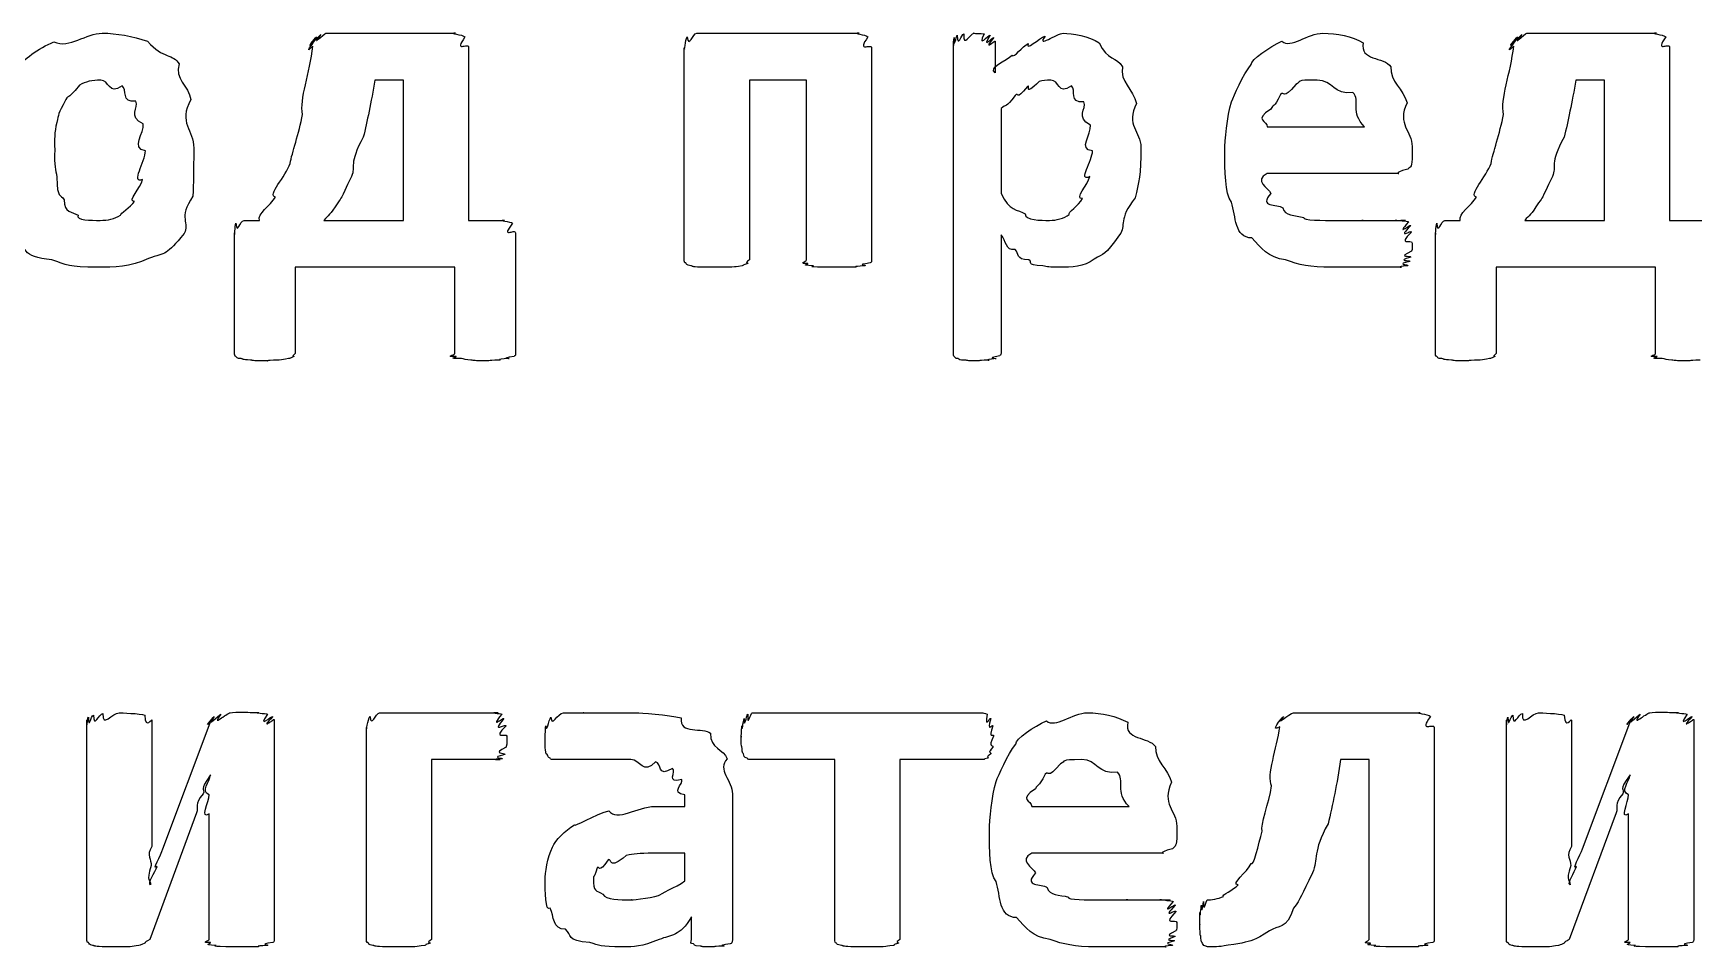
# Model space of a CAD drawing. Header units: millimetres. Extents: x 25 to 190, y 204 to 253.
# Drawn here: x 45.89 to 58.4, y 219.62 to 226.5 of the extents above; entities that cross this region are included whole.
import ezdxf

# ---------------------------------------------------------------- set-up
doc = ezdxf.new("R2010")
doc.units = ezdxf.units.MM
doc.layers.get('0').update_dxf_attribs({"linetype": 'CONTINUOUS'})

msp = doc.modelspace()

# ---------------------------------------------------------------- linework, layer by layer
at = {"color": 0}
for p, q in [((48.0935, 226.504), (49.0693, 226.504)), ((50.8868, 226.504), (52.1106, 226.504)), ((52.8214, 224.095), (52.8214, 226.443)), ((53.1357, 226.443), (53.1357, 226.206)), ((57.1405, 226.504), (58.1159, 226.504)), ((49.1684, 226.399), (49.1684, 225.093)), ((50.7929, 224.795), (50.7929, 226.394)), ((52.2041, 226.394), (52.2041, 224.795)), ((58.2154, 226.399), (58.2154, 225.093)), ((48.6777, 226.151), (48.4628, 226.151)), ((48.6777, 225.093), (48.6777, 226.151)), ((51.7137, 226.151), (51.2837, 226.151)), ((51.2837, 226.151), (51.2837, 224.795)), ((51.7137, 224.795), (51.7137, 226.151)), ((57.7247, 226.151), (57.5098, 226.151)), ((57.7247, 225.093), (57.7247, 226.151)), ((53.1798, 225.936), (53.1798, 225.297)), ((55.185, 225.799), (55.9181, 225.799)), ((46.7335, 225.617), (46.7335, 225.617)), ((47.0972, 225.638), (47.0972, 225.638)), ((53.8688, 225.617), (53.8688, 225.617)), ((54.2325, 225.644), (54.2325, 225.644)), ((56.2762, 225.65), (56.2762, 225.589)), ((56.1717, 225.446), (55.185, 225.446)), ((47.4761, 225.093), (47.5918, 225.093)), ((48.0769, 225.093), (48.6777, 225.093)), ((49.1684, 225.093), (49.4386, 225.093)), ((56.5231, 225.093), (56.6388, 225.093)), ((57.1239, 225.093), (57.7247, 225.093)), ((58.2154, 225.093), (58.4853, 225.093)), ((47.4045, 224.095), (47.4045, 224.999)), ((49.5212, 224.999), (49.5212, 224.095)), ((53.1798, 224.983), (53.1798, 224.095)), ((56.4515, 224.095), (56.4515, 224.999)), ((49.0636, 224.74), (47.8621, 224.74)), ((47.8621, 224.74), (47.8621, 224.09)), ((49.0636, 224.09), (49.0636, 224.74)), ((58.1106, 224.74), (56.9087, 224.74)), ((56.9087, 224.74), (56.9087, 224.09)), ((58.1106, 224.09), (58.1106, 224.74)), ((46.2926, 219.673), (46.2926, 221.327)), ((46.7829, 221.327), (46.7829, 220.373)), ((46.8658, 220.357), (47.2295, 221.327)), ((47.7037, 221.332), (47.7037, 219.673)), ((48.4974, 221.382), (49.3903, 221.382)), ((51.3045, 221.382), (53.0408, 221.382)), ((55.3833, 221.382), (56.3369, 221.382)), ((56.986, 219.673), (56.986, 221.327)), ((57.4767, 221.327), (57.4767, 220.373)), ((57.5592, 220.357), (57.9229, 221.327)), ((58.3971, 221.332), (58.3971, 219.673)), ((48.3979, 219.673), (48.3979, 221.272)), ((49.4563, 221.205), (49.4563, 221.205)), ((53.1234, 221.205), (53.1234, 221.205)), ((56.4416, 221.272), (56.4416, 219.673)), ((49.4069, 221.029), (48.8887, 221.029)), ((48.8887, 221.029), (48.8887, 219.673)), ((51.9271, 221.029), (51.2988, 221.029)), ((51.9271, 219.673), (51.9271, 221.029)), ((53.0461, 221.029), (52.4178, 221.029)), ((52.4178, 221.029), (52.4178, 219.673)), ((55.9513, 221.029), (55.7361, 221.029)), ((55.9513, 219.673), (55.9513, 221.029)), ((50.5714, 220.676), (50.7972, 220.676)), ((50.7972, 220.676), (50.7972, 220.764)), ((51.1556, 220.77), (51.1556, 219.673)), ((53.4113, 220.676), (54.1443, 220.676)), ((47.1191, 220.627), (46.7663, 219.673)), ((47.213, 219.673), (47.213, 220.621)), ((57.8129, 220.627), (57.4601, 219.673)), ((57.9067, 219.673), (57.9067, 220.621)), ((54.5028, 220.527), (54.5028, 220.467)), ((50.7972, 220.323), (50.5601, 220.323)), ((50.7972, 220.114), (50.7972, 220.323)), ((54.398, 220.323), (53.4113, 220.323)), ((50.8469, 219.673), (50.8469, 219.844))]:
    msp.add_line(p, q, dxfattribs=at)
for points in [[(45.7743, 226.251), (45.8075, 226.297), (45.926, 226.394), (46.0446, 226.438)], [(46.0446, 226.438), (46.1627, 226.386), (46.2869, 226.504), (46.4083, 226.504)], [(46.4083, 226.504), (46.5155, 226.504), (46.6355, 226.483), (46.7501, 226.443)], [(46.7501, 226.443), (46.8658, 226.308), (46.9456, 226.35), (46.9868, 226.272)], [(47.9944, 226.405), (47.9185, 226.334), (48.0011, 226.432), (48.0053, 226.443)], [(48.0053, 226.443), (47.9256, 226.361), (48.0138, 226.468), (48.0219, 226.476)], [(48.0219, 226.476), (47.9446, 226.374), (48.0441, 226.489), (48.055, 226.493)], [(48.055, 226.493), (47.9668, 226.386), (48.0783, 226.504), (48.0935, 226.504)], [(49.0693, 226.504), (49.0142, 226.504), (49.1215, 226.494), (49.1409, 226.476)], [(49.1409, 226.476), (49.0499, 226.352), (49.1684, 226.435), (49.1684, 226.399)], [(50.7929, 226.394), (50.7929, 226.35), (50.8, 226.457), (50.8152, 226.476)], [(50.8152, 226.476), (50.8261, 226.386), (50.8564, 226.504), (50.8868, 226.504)], [(52.1106, 226.504), (52.0527, 226.504), (52.1614, 226.494), (52.1765, 226.476)], [(52.1765, 226.476), (52.0859, 226.35), (52.2041, 226.43), (52.2041, 226.394)], [(52.8214, 226.443), (52.8214, 226.361), (52.8228, 226.467), (52.8271, 226.471)], [(52.8271, 226.471), (52.8285, 226.372), (52.838, 226.483), (52.8493, 226.488)], [(52.8493, 226.488), (52.8546, 226.383), (52.8796, 226.499), (52.8987, 226.499)], [(52.8987, 226.499), (52.8948, 226.386), (52.9456, 226.504), (52.9759, 226.504)], [(52.9759, 226.504), (52.9565, 226.504), (53.0338, 226.501), (53.0532, 226.499)], [(53.0532, 226.499), (52.9939, 226.383), (53.086, 226.494), (53.0973, 226.488)], [(53.0973, 226.488), (53.02, 226.372), (53.1206, 226.478), (53.1248, 226.471)], [(53.1248, 226.471), (53.031, 226.357), (53.1357, 226.454), (53.1357, 226.443)], [(53.2624, 226.339), (53.2737, 226.313), (53.3425, 226.405), (53.3837, 226.427)], [(53.3837, 226.427), (53.3576, 226.361), (53.4691, 226.471), (53.5107, 226.482)], [(53.5107, 226.482), (53.4416, 226.386), (53.6004, 226.504), (53.6483, 226.504)], [(53.6483, 226.504), (53.7146, 226.504), (53.8441, 226.479), (53.9186, 226.432)], [(53.9186, 226.432), (53.9792, 226.295), (54.0508, 226.328), (54.0949, 226.251)], [(55.0637, 226.267), (55.0594, 226.306), (55.2027, 226.402), (55.2951, 226.443)], [(55.2951, 226.443), (55.3614, 226.386), (55.4895, 226.504), (55.6038, 226.504)], [(55.6038, 226.504), (55.71, 226.504), (55.8214, 226.479), (55.9072, 226.432)], [(55.9072, 226.432), (55.8793, 226.295), (56.0613, 226.328), (56.1164, 226.251)], [(57.041, 226.405), (56.9655, 226.334), (57.048, 226.432), (57.0523, 226.443)], [(57.0523, 226.443), (56.9722, 226.361), (57.0604, 226.468), (57.0689, 226.476)], [(57.0689, 226.476), (56.9916, 226.374), (57.0907, 226.489), (57.1017, 226.493)], [(57.1017, 226.493), (57.0135, 226.386), (57.1253, 226.504), (57.1405, 226.504)], [(58.1159, 226.504), (58.0609, 226.504), (58.1685, 226.494), (58.1875, 226.476)], [(58.1875, 226.476), (58.0969, 226.352), (58.2154, 226.435), (58.2154, 226.399)], [(47.9171, 225.892), (47.8924, 226.004), (47.9721, 226.206), (47.9944, 226.405)], [(53.1357, 226.206), (53.0751, 226.24), (53.2211, 226.301), (53.2624, 226.339)], [(56.9641, 225.892), (56.939, 226.004), (57.0191, 226.206), (57.041, 226.405)], [(46.9868, 226.272), (46.9498, 226.158), (47.0598, 226.109), (47.075, 226.003)], [(54.0949, 226.251), (54.0703, 226.14), (54.1775, 226.081), (54.1997, 225.975)], [(54.9148, 225.986), (54.9342, 226.033), (55.0002, 226.19), (55.0637, 226.267)], [(56.1164, 226.251), (56.1068, 226.14), (56.2116, 226.082), (56.2377, 225.98)], [(46.2372, 226.113), (46.1299, 225.982), (46.1617, 226.049), (46.1328, 226.003)], [(46.3973, 226.151), (46.3324, 226.151), (46.2813, 226.138), (46.2372, 226.113)], [(46.5571, 226.107), (46.4577, 226.033), (46.4591, 226.151), (46.3973, 226.151)], [(46.6619, 225.991), (46.5459, 225.977), (46.6012, 226.081), (46.5571, 226.107)], [(48.4628, 226.151), (48.4325, 225.982), (48.4036, 225.838), (48.3747, 225.721)], [(53.3785, 226.102), (53.2804, 225.986), (53.3178, 226.065), (53.2846, 226.035)], [(53.4666, 226.14), (53.3396, 226.019), (53.4074, 226.12), (53.3785, 226.102)], [(53.5548, 226.151), (53.516, 226.151), (53.4956, 226.147), (53.4666, 226.14)], [(53.709, 226.107), (53.6071, 226.033), (53.6166, 226.151), (53.5548, 226.151)], [(53.8028, 225.986), (53.6885, 225.975), (53.7489, 226.077), (53.709, 226.107)], [(55.3999, 226.118), (55.2951, 225.993), (55.3173, 226.074), (55.2842, 226.041)], [(55.5597, 226.151), (55.3861, 226.151), (55.4468, 226.14), (55.3999, 226.118)], [(55.8299, 226.058), (55.6839, 226.033), (55.681, 226.151), (55.5597, 226.151)], [(55.9181, 225.799), (55.8052, 225.909), (55.892, 225.994), (55.8299, 226.058)], [(57.5098, 226.151), (57.4795, 225.982), (57.4506, 225.838), (57.4216, 225.721)], [(46.1328, 226.003), (46.0721, 225.887), (46.0802, 225.898), (46.0664, 225.831)], [(46.7169, 225.82), (46.597, 225.878), (46.6866, 225.943), (46.6619, 225.991)], [(47.075, 226.003), (46.9787, 225.828), (47.0972, 225.774), (47.0972, 225.638)], [(53.2846, 226.035), (53.2144, 225.931), (53.2158, 225.976), (53.1798, 225.936)], [(53.8522, 225.81), (53.7365, 225.872), (53.8275, 225.933), (53.8028, 225.986)], [(54.1997, 225.975), (54.1143, 225.812), (54.2325, 225.761), (54.2325, 225.644)], [(54.8651, 225.617), (54.8651, 225.695), (54.8816, 225.875), (54.9148, 225.986)], [(55.2125, 225.931), (55.0774, 225.845), (55.185, 225.845), (55.185, 225.799)], [(55.2842, 226.041), (55.2319, 225.931), (55.2305, 225.975), (55.2125, 225.931)], [(56.2377, 225.98), (56.158, 225.816), (56.2762, 225.767), (56.2762, 225.65)], [(46.0664, 225.831), (46.0456, 225.757), (46.0498, 225.701), (46.0498, 225.627)], [(46.7335, 225.617), (46.6189, 225.633), (46.7279, 225.757), (46.7169, 225.82)], [(47.8236, 225.523), (47.8374, 225.6), (47.891, 225.749), (47.9171, 225.892)], [(53.8688, 225.617), (53.7545, 225.625), (53.8635, 225.746), (53.8522, 225.81)], [(56.8702, 225.523), (56.884, 225.6), (56.9376, 225.749), (56.9641, 225.892)], [(48.3747, 225.721), (48.2604, 225.512), (48.3196, 225.504), (48.2865, 225.424)], [(57.4216, 225.721), (57.307, 225.512), (57.3663, 225.504), (57.3334, 225.424)], [(46.0498, 225.627), (46.0456, 225.492), (46.0555, 225.484), (46.0664, 225.418)], [(46.7113, 225.402), (46.6189, 225.364), (46.7335, 225.539), (46.7335, 225.617)], [(47.0972, 225.638), (47.0972, 225.442), (47.0944, 225.385), (47.0916, 225.275)], [(53.8469, 225.424), (53.7545, 225.375), (53.8688, 225.55), (53.8688, 225.617)], [(54.2325, 225.644), (54.2325, 225.437), (54.2177, 225.377), (54.1884, 225.264)], [(54.9148, 225.231), (54.8651, 225.294), (54.8651, 225.469), (54.8651, 225.617)], [(56.2762, 225.589), (56.2762, 225.49), (56.2652, 225.501), (56.2434, 225.479)], [(47.7132, 225.269), (47.6497, 225.28), (47.7905, 225.424), (47.8236, 225.523)], [(55.185, 225.446), (55.0774, 225.39), (55.1931, 225.341), (55.2125, 225.297)], [(56.2434, 225.479), (56.1139, 225.446), (56.1964, 225.446), (56.1717, 225.446)], [(56.7602, 225.269), (56.6967, 225.28), (56.8371, 225.424), (56.8702, 225.523)], [(46.0664, 225.418), (46.0678, 225.247), (46.0954, 225.298), (46.1215, 225.247)], [(46.6506, 225.236), (46.5928, 225.236), (46.7004, 225.338), (46.7113, 225.402)], [(48.2865, 225.424), (48.194, 225.232), (48.2177, 225.276), (48.1817, 225.225)], [(53.7916, 225.258), (53.7284, 225.254), (53.8357, 225.364), (53.8469, 225.424)], [(57.3334, 225.424), (57.241, 225.232), (57.2643, 225.276), (57.2287, 225.225)], [(46.1215, 225.247), (46.1186, 225.148), (46.1821, 225.16), (46.2262, 225.132)], [(46.5459, 225.132), (46.5377, 225.144), (46.6245, 225.192), (46.6506, 225.236)], [(47.0916, 225.275), (46.9759, 225.107), (47.0697, 225.074), (47.0256, 224.994)], [(47.5918, 225.093), (47.5728, 225.144), (47.6762, 225.203), (47.7132, 225.269)], [(48.1817, 225.225), (48.1238, 225.133), (48.1129, 225.133), (48.0769, 225.093)], [(53.1798, 225.297), (53.2405, 225.162), (53.3026, 225.178), (53.3619, 225.142)], [(53.6924, 225.137), (53.6773, 225.151), (53.7655, 225.206), (53.7916, 225.258)], [(54.1884, 225.264), (54.059, 225.095), (54.1239, 225.06), (54.0727, 224.983)], [(55.0693, 224.961), (54.9342, 224.961), (54.9508, 225.123), (54.9148, 225.231)], [(55.2125, 225.297), (55.1145, 225.188), (55.2595, 225.22), (55.3007, 225.187)], [(55.3007, 225.187), (55.3131, 225.126), (55.3942, 225.133), (55.4605, 225.115)], [(56.6388, 225.093), (56.6194, 225.144), (56.7228, 225.203), (56.7602, 225.269)], [(57.2287, 225.225), (57.1708, 225.133), (57.1595, 225.133), (57.1239, 225.093)], [(46.2262, 225.132), (46.2068, 225.093), (46.3254, 225.093), (46.3917, 225.093)], [(46.3917, 225.093), (46.4495, 225.093), (46.5018, 225.105), (46.5459, 225.132)], [(47.4045, 224.999), (47.4045, 224.949), (47.4073, 225.06), (47.4155, 225.071)], [(47.4155, 225.071), (47.4225, 224.975), (47.4458, 225.093), (47.4761, 225.093)], [(49.4386, 225.093), (49.378, 225.093), (49.488, 225.085), (49.4993, 225.071)], [(49.4993, 225.071), (49.4026, 224.949), (49.5212, 225.035), (49.5212, 224.999)], [(53.3619, 225.142), (53.3576, 225.093), (53.4804, 225.093), (53.5436, 225.093)], [(53.5436, 225.093), (53.5961, 225.093), (53.6512, 225.107), (53.6924, 225.137)], [(55.4605, 225.115), (55.4454, 225.093), (55.6066, 225.093), (55.7029, 225.093)], [(55.7029, 225.093), (55.7361, 225.093), (55.8479, 225.093), (55.9072, 225.093)], [(55.9072, 225.093), (55.8532, 225.093), (56.0144, 225.093), (56.0557, 225.093)], [(56.0557, 225.093), (56.0557, 225.093), (56.1344, 225.093), (56.1605, 225.093)], [(56.1605, 225.093), (56.1111, 225.093), (56.2116, 225.093), (56.2268, 225.093)], [(56.2268, 225.093), (56.1358, 225.093), (56.2448, 225.089), (56.2487, 225.082)], [(56.2487, 225.082), (56.1467, 224.963), (56.261, 225.068), (56.2652, 225.054)], [(56.2652, 225.054), (56.1552, 224.939), (56.2709, 225.027), (56.2709, 225.005)], [(56.4515, 224.999), (56.4515, 224.949), (56.454, 225.06), (56.4624, 225.071)], [(56.4624, 225.071), (56.4691, 224.975), (56.4928, 225.093), (56.5231, 225.093)], [(46.028, 224.795), (45.799, 224.817), (45.8265, 224.892), (45.7687, 224.966)], [(47.0256, 224.994), (46.8877, 224.828), (46.8905, 224.85), (46.7554, 224.806)], [(53.2846, 224.873), (53.2144, 224.861), (53.2158, 224.941), (53.1798, 224.983)], [(54.0727, 224.983), (53.957, 224.824), (53.957, 224.845), (53.8797, 224.801)], [(55.3226, 224.795), (55.1879, 224.813), (55.1381, 224.886), (55.0693, 224.961)], [(56.2709, 225.005), (56.158, 224.894), (56.2762, 224.955), (56.2762, 224.922)], [(46.7554, 224.806), (46.6189, 224.74), (46.4965, 224.74), (46.3751, 224.74)], [(53.3894, 224.795), (53.2846, 224.798), (53.3206, 224.842), (53.2846, 224.873)], [(53.8797, 224.801), (53.8028, 224.74), (53.7146, 224.74), (53.6152, 224.74)], [(56.2652, 224.817), (56.1509, 224.78), (56.2624, 224.795), (56.2599, 224.784)], [(56.2709, 224.861), (56.1552, 224.806), (56.2681, 224.831), (56.2652, 224.817)], [(56.2762, 224.922), (56.2762, 224.839), (56.2737, 224.879), (56.2709, 224.861)], [(46.3751, 224.74), (46.149, 224.74), (46.1451, 224.758), (46.028, 224.795)], [(50.8042, 224.773), (50.7929, 224.769), (50.7929, 224.787), (50.7929, 224.795)], [(50.8427, 224.751), (50.8071, 224.754), (50.8109, 224.765), (50.8042, 224.773)], [(50.9143, 224.74), (50.8441, 224.743), (50.8607, 224.747), (50.8427, 224.751)], [(51.0357, 224.74), (50.9062, 224.74), (50.9475, 224.74), (50.9143, 224.74)], [(51.1514, 224.74), (51.1196, 224.74), (51.0826, 224.74), (51.0357, 224.74)], [(51.2286, 224.751), (51.1817, 224.743), (51.1845, 224.743), (51.1514, 224.74)], [(51.2727, 224.768), (51.223, 224.754), (51.2505, 224.758), (51.2286, 224.751)], [(51.2837, 224.795), (51.2367, 224.765), (51.2794, 224.774), (51.2727, 224.768)], [(51.7246, 224.768), (51.6421, 224.765), (51.7137, 224.784), (51.7137, 224.795)], [(51.7631, 224.751), (51.6558, 224.754), (51.7317, 224.764), (51.7246, 224.768)], [(51.8403, 224.74), (51.6929, 224.743), (51.7811, 224.747), (51.7631, 224.751)], [(51.9617, 224.74), (51.8763, 224.74), (51.8735, 224.74), (51.8403, 224.74)], [(52.0774, 224.74), (51.9726, 224.74), (52.0086, 224.74), (51.9617, 224.74)], [(52.1547, 224.751), (52.0347, 224.743), (52.1106, 224.743), (52.0774, 224.74)], [(52.1931, 224.773), (52.0718, 224.754), (52.1727, 224.758), (52.1547, 224.751)], [(52.2041, 224.795), (52.2041, 224.769), (52.2002, 224.78), (52.1931, 224.773)], [(53.4942, 224.751), (53.3534, 224.758), (53.425, 224.776), (53.3894, 224.795)], [(53.6152, 224.74), (53.5411, 224.74), (53.5298, 224.743), (53.4942, 224.751)], [(55.6701, 224.74), (55.5046, 224.74), (55.4221, 224.758), (55.3226, 224.795)], [(55.8849, 224.74), (55.7142, 224.74), (55.747, 224.74), (55.6701, 224.74)], [(56.0613, 224.74), (55.9636, 224.74), (55.9513, 224.74), (55.8849, 224.74)], [(56.188, 224.74), (56.067, 224.74), (56.1125, 224.74), (56.0613, 224.74)], [(56.2434, 224.751), (56.1329, 224.74), (56.2211, 224.74), (56.188, 224.74)], [(56.2599, 224.784), (56.1439, 224.758), (56.2501, 224.762), (56.2434, 224.751)], [(47.4155, 224.068), (47.4045, 224.065), (47.4045, 224.084), (47.4045, 224.095)], [(47.4543, 224.051), (47.4183, 224.05), (47.4225, 224.061), (47.4155, 224.068)], [(47.5259, 224.04), (47.4557, 224.043), (47.4719, 224.048), (47.4543, 224.051)], [(47.8123, 224.051), (47.7753, 224.043), (47.7696, 224.044), (47.7407, 224.04)], [(47.8511, 224.068), (47.8123, 224.05), (47.8303, 224.055), (47.8123, 224.051)], [(47.8621, 224.09), (47.8261, 224.061), (47.8578, 224.072), (47.8511, 224.068)], [(49.0746, 224.068), (48.9811, 224.061), (49.0636, 224.079), (49.0636, 224.09)], [(49.1134, 224.051), (48.9948, 224.05), (49.0816, 224.061), (49.0746, 224.068)], [(49.185, 224.04), (49.149, 224.043), (49.1314, 224.048), (49.1134, 224.051)], [(49.4714, 224.051), (49.3518, 224.043), (49.4288, 224.044), (49.3998, 224.04)], [(49.5102, 224.068), (49.3889, 224.05), (49.4894, 224.055), (49.4714, 224.051)], [(49.5212, 224.095), (49.5212, 224.065), (49.5169, 224.076), (49.5102, 224.068)], [(52.8271, 224.068), (52.8214, 224.065), (52.8214, 224.084), (52.8214, 224.095)], [(52.8546, 224.051), (52.8327, 224.05), (52.8341, 224.061), (52.8271, 224.068)], [(52.9096, 224.04), (52.8574, 224.039), (52.8683, 224.044), (52.8546, 224.051)], [(53.1414, 224.051), (53.0229, 224.039), (53.111, 224.04), (53.086, 224.04)], [(53.1689, 224.073), (53.049, 224.05), (53.1551, 224.055), (53.1414, 224.051)], [(53.1798, 224.095), (53.177, 224.068), (53.1756, 224.081), (53.1689, 224.073)], [(56.4624, 224.068), (56.4515, 224.065), (56.4515, 224.084), (56.4515, 224.095)], [(56.5009, 224.051), (56.4653, 224.05), (56.4691, 224.061), (56.4624, 224.068)], [(56.5725, 224.04), (56.5023, 224.043), (56.5189, 224.048), (56.5009, 224.051)], [(56.8593, 224.051), (56.8219, 224.043), (56.8166, 224.044), (56.7877, 224.04)], [(56.8978, 224.068), (56.8593, 224.05), (56.8773, 224.055), (56.8593, 224.051)], [(56.9087, 224.09), (56.8731, 224.061), (56.9048, 224.072), (56.8978, 224.068)], [(58.1215, 224.068), (58.0277, 224.061), (58.1106, 224.079), (58.1106, 224.09)], [(58.16, 224.051), (58.0415, 224.05), (58.1283, 224.061), (58.1215, 224.068)], [(58.2316, 224.04), (58.196, 224.043), (58.178, 224.048), (58.16, 224.051)], [(47.6416, 224.035), (47.5149, 224.035), (47.5548, 224.037), (47.5259, 224.04)], [(47.7407, 224.04), (47.6031, 224.035), (47.6814, 224.035), (47.6416, 224.035)], [(49.2898, 224.035), (49.2083, 224.035), (49.2139, 224.037), (49.185, 224.04)], [(49.3998, 224.04), (49.2926, 224.035), (49.3339, 224.035), (49.2898, 224.035)], [(52.9978, 224.035), (52.9057, 224.035), (52.9347, 224.037), (52.9096, 224.04)], [(53.086, 224.04), (52.9759, 224.035), (53.0338, 224.035), (52.9978, 224.035)], [(56.6882, 224.035), (56.5616, 224.035), (56.6014, 224.037), (56.5725, 224.04)], [(56.7877, 224.04), (56.6498, 224.035), (56.7284, 224.035), (56.6882, 224.035)], [(58.3364, 224.035), (58.2553, 224.035), (58.2605, 224.037), (58.2316, 224.04)], [(58.4468, 224.04), (58.3392, 224.035), (58.3805, 224.035), (58.3364, 224.035)], [(46.2926, 221.327), (46.2926, 221.234), (46.295, 221.341), (46.3035, 221.349)], [(46.3035, 221.349), (46.3063, 221.25), (46.3229, 221.361), (46.3419, 221.365)], [(46.3419, 221.365), (46.3434, 221.26), (46.3832, 221.376), (46.4136, 221.376)], [(46.4136, 221.376), (46.4054, 221.263), (46.4866, 221.382), (46.5349, 221.382)], [(46.5349, 221.382), (46.5487, 221.382), (46.6947, 221.376), (46.7279, 221.365)], [(46.7279, 221.365), (46.736, 221.245), (46.7829, 221.345), (46.7829, 221.327)], [(47.2295, 221.327), (47.1551, 221.239), (47.2405, 221.346), (47.2514, 221.354)], [(47.2514, 221.354), (47.1812, 221.252), (47.2817, 221.367), (47.3012, 221.371)], [(47.3012, 221.371), (47.2211, 221.263), (47.3467, 221.382), (47.3728, 221.382)], [(47.3728, 221.382), (47.3908, 221.385), (47.4334, 221.387), (47.4775, 221.387)], [(47.4775, 221.387), (47.4789, 221.385), (47.5576, 221.385), (47.588, 221.382)], [(47.588, 221.382), (47.5382, 221.382), (47.6388, 221.378), (47.6539, 221.371)], [(47.6539, 221.371), (47.5714, 221.252), (47.6843, 221.361), (47.6924, 221.354)], [(47.6924, 221.354), (47.5851, 221.239), (47.7037, 221.339), (47.7037, 221.332)], [(48.3979, 221.272), (48.3979, 221.228), (48.4064, 221.335), (48.4258, 221.354)], [(48.4258, 221.354), (48.4339, 221.263), (48.4671, 221.382), (48.4974, 221.382)], [(49.3903, 221.382), (49.3049, 221.382), (49.4097, 221.378), (49.4178, 221.371)], [(49.4178, 221.371), (49.3201, 221.25), (49.4302, 221.351), (49.4344, 221.338)], [(49.4344, 221.338), (49.331, 221.219), (49.4467, 221.305), (49.451, 221.283)], [(49.7498, 221.283), (49.7554, 221.219), (49.7692, 221.327), (49.7886, 221.349)], [(49.7886, 221.349), (49.7914, 221.263), (49.838, 221.382), (49.8821, 221.382)], [(49.8821, 221.382), (49.8796, 221.382), (49.9773, 221.382), (50.0366, 221.382)], [(50.0366, 221.382), (49.9981, 221.382), (50.1579, 221.382), (50.2239, 221.382)], [(50.2239, 221.382), (50.2514, 221.382), (50.3633, 221.382), (50.4335, 221.382)], [(50.4335, 221.382), (50.4529, 221.382), (50.6772, 221.368), (50.7697, 221.343)], [(50.7697, 221.343), (50.7545, 221.212), (50.9351, 221.278), (50.9901, 221.228)], [(51.2272, 221.283), (51.2286, 221.219), (51.2353, 221.323), (51.2438, 221.338)], [(51.2438, 221.338), (51.2438, 221.25), (51.2604, 221.362), (51.2713, 221.371)], [(51.2713, 221.371), (51.2657, 221.263), (51.2932, 221.382), (51.3045, 221.382)], [(53.0408, 221.382), (53.0324, 221.382), (53.0627, 221.378), (53.0737, 221.371)], [(53.0737, 221.371), (53.0546, 221.25), (53.0931, 221.351), (53.1012, 221.338)], [(53.1012, 221.338), (53.0698, 221.219), (53.1139, 221.305), (53.1178, 221.283)], [(53.2903, 221.145), (53.286, 221.184), (53.4293, 221.28), (53.5217, 221.321)], [(53.5217, 221.321), (53.5876, 221.263), (53.7161, 221.382), (53.8304, 221.382)], [(53.8304, 221.382), (53.9365, 221.382), (54.048, 221.357), (54.1334, 221.31)], [(54.1334, 221.31), (54.1059, 221.172), (54.2879, 221.205), (54.3429, 221.128)], [(55.2785, 221.277), (55.1988, 221.23), (55.2909, 221.339), (55.306, 221.354)], [(55.306, 221.354), (55.2319, 221.263), (55.3501, 221.382), (55.3833, 221.382)], [(56.3369, 221.382), (56.2875, 221.382), (56.3947, 221.372), (56.4141, 221.354)], [(56.4141, 221.354), (56.3231, 221.228), (56.4416, 221.307), (56.4416, 221.272)], [(56.986, 221.327), (56.986, 221.234), (56.9888, 221.341), (56.9969, 221.349)], [(56.9969, 221.349), (56.9997, 221.25), (57.0163, 221.361), (57.0357, 221.365)], [(57.0357, 221.365), (57.0371, 221.26), (57.077, 221.376), (57.1073, 221.376)], [(57.1073, 221.376), (57.0988, 221.263), (57.1803, 221.382), (57.2287, 221.382)], [(57.2287, 221.382), (57.2424, 221.382), (57.3885, 221.376), (57.4216, 221.365)], [(57.4216, 221.365), (57.4298, 221.245), (57.4767, 221.345), (57.4767, 221.327)], [(57.9229, 221.327), (57.8485, 221.239), (57.9342, 221.346), (57.9452, 221.354)], [(57.9452, 221.354), (57.875, 221.252), (57.9755, 221.367), (57.9949, 221.371)], [(57.9949, 221.371), (57.9148, 221.263), (58.0401, 221.382), (58.0665, 221.382)], [(58.0665, 221.382), (58.0842, 221.385), (58.1272, 221.387), (58.1713, 221.387)], [(58.1713, 221.387), (58.1723, 221.385), (58.251, 221.385), (58.2814, 221.382)], [(58.2814, 221.382), (58.2316, 221.382), (58.3325, 221.378), (58.3477, 221.371)], [(58.3477, 221.371), (58.2648, 221.252), (58.3777, 221.361), (58.3861, 221.354)], [(58.3861, 221.354), (58.2785, 221.239), (58.3971, 221.339), (58.3971, 221.332)], [(49.451, 221.283), (49.3377, 221.175), (49.4563, 221.234), (49.4563, 221.205)], [(49.4563, 221.205), (49.4563, 221.113), (49.4538, 221.145), (49.451, 221.123)], [(49.7445, 221.184), (49.7445, 221.175), (49.7459, 221.26), (49.7498, 221.283)], [(49.7445, 221.117), (49.7445, 221.109), (49.7445, 221.161), (49.7445, 221.184)], [(50.9901, 221.228), (50.9859, 221.109), (51.0907, 221.112), (51.1168, 221.035)], [(51.2216, 221.205), (51.2216, 221.175), (51.223, 221.26), (51.2272, 221.283)], [(51.2272, 221.128), (51.2216, 221.117), (51.2216, 221.175), (51.2216, 221.205)], [(53.1178, 221.283), (53.0765, 221.175), (53.1234, 221.234), (53.1234, 221.205)], [(53.1234, 221.205), (53.0765, 221.113), (53.1206, 221.145), (53.1178, 221.123)], [(55.2178, 220.831), (55.1766, 220.911), (55.2595, 221.112), (55.2785, 221.277)], [(49.44, 221.067), (49.324, 221.04), (49.4302, 221.041), (49.4235, 221.035)], [(49.451, 221.123), (49.3353, 221.069), (49.4467, 221.082), (49.44, 221.067)], [(49.7611, 221.067), (49.7473, 221.069), (49.7473, 221.098), (49.7445, 221.117)], [(49.7829, 221.04), (49.7625, 221.043), (49.7678, 221.057), (49.7611, 221.067)], [(51.2382, 221.073), (51.2286, 221.073), (51.23, 221.106), (51.2272, 221.128)], [(51.2657, 221.04), (51.2396, 221.043), (51.2452, 221.058), (51.2382, 221.073)], [(53.1012, 221.073), (53.0585, 221.043), (53.0902, 221.047), (53.0793, 221.04)], [(53.1178, 221.123), (53.0698, 221.073), (53.1082, 221.087), (53.1012, 221.073)], [(53.1414, 220.864), (53.1604, 220.911), (53.2268, 221.067), (53.2903, 221.145)], [(54.3429, 221.128), (54.3334, 221.018), (54.4382, 220.96), (54.4643, 220.858)], [(49.4235, 221.035), (49.313, 221.029), (49.4136, 221.029), (49.4069, 221.029)], [(49.8105, 221.029), (49.7777, 221.029), (49.79, 221.032), (49.7829, 221.04)], [(49.8821, 221.029), (49.8023, 221.029), (49.8242, 221.029), (49.8105, 221.029)], [(50.0034, 221.029), (49.8683, 221.029), (49.9152, 221.029), (49.8821, 221.029)], [(50.1689, 221.029), (50.0821, 221.029), (50.0503, 221.029), (50.0034, 221.029)], [(50.3894, 221.029), (50.2102, 221.029), (50.2348, 221.029), (50.1689, 221.029)], [(50.5767, 221.012), (50.4832, 220.911), (50.4624, 221.029), (50.3894, 221.029)], [(50.7037, 220.963), (50.5852, 220.889), (50.6278, 221.002), (50.5767, 221.012)], [(50.7753, 220.88), (50.6511, 220.845), (50.7365, 220.941), (50.7037, 220.963)], [(51.1168, 221.035), (51.0371, 220.955), (51.1556, 220.869), (51.1556, 220.77)], [(51.2988, 221.029), (51.2618, 221.029), (51.277, 221.032), (51.2657, 221.04)], [(53.0793, 221.04), (53.0366, 221.029), (53.0571, 221.029), (53.0461, 221.029)], [(53.6265, 220.996), (53.5217, 220.871), (53.5436, 220.952), (53.5107, 220.919)], [(53.7863, 221.029), (53.6127, 221.029), (53.6734, 221.018), (53.6265, 220.996)], [(54.0561, 220.935), (53.9101, 220.911), (53.9076, 221.029), (53.7863, 221.029)], [(54.1443, 220.676), (54.0314, 220.787), (54.1182, 220.872), (54.0561, 220.935)], [(55.7361, 221.029), (55.71, 220.848), (55.6782, 220.687), (55.6426, 220.544)], [(47.2239, 220.913), (47.1304, 220.787), (47.1868, 220.817), (47.1689, 220.77)], [(47.213, 220.764), (47.1442, 220.787), (47.22, 220.865), (47.2239, 220.913)], [(50.7972, 220.764), (50.6815, 220.778), (50.7891, 220.847), (50.7753, 220.88)], [(53.0916, 220.494), (53.0916, 220.573), (53.1082, 220.754), (53.1414, 220.864)], [(53.4388, 220.809), (53.304, 220.723), (53.4113, 220.723), (53.4113, 220.676)], [(53.5107, 220.919), (53.4582, 220.809), (53.4568, 220.853), (53.4388, 220.809)], [(54.4643, 220.858), (54.3842, 220.694), (54.5028, 220.645), (54.5028, 220.527)], [(55.1462, 220.489), (55.1325, 220.533), (55.196, 220.701), (55.2178, 220.831)], [(57.9176, 220.913), (57.8238, 220.787), (57.8803, 220.817), (57.8626, 220.77)], [(57.9067, 220.764), (57.8376, 220.787), (57.9134, 220.865), (57.9176, 220.913)], [(47.1689, 220.77), (47.0972, 220.69), (47.1371, 220.673), (47.1191, 220.627)], [(47.213, 220.621), (47.1413, 220.569), (47.213, 220.716), (47.213, 220.764)], [(50.2239, 220.643), (50.2846, 220.558), (50.4416, 220.676), (50.5714, 220.676)], [(57.8626, 220.77), (57.7906, 220.69), (57.8309, 220.673), (57.8129, 220.627)], [(57.9067, 220.621), (57.8347, 220.569), (57.9067, 220.716), (57.9067, 220.764)], [(49.965, 220.538), (49.9607, 220.514), (50.1206, 220.621), (50.2239, 220.643)], [(49.7995, 220.368), (49.8217, 220.423), (49.8948, 220.494), (49.965, 220.538)], [(53.1414, 220.109), (53.0916, 220.172), (53.0916, 220.347), (53.0916, 220.494)], [(54.5028, 220.467), (54.5028, 220.368), (54.4918, 220.379), (54.4696, 220.357)], [(55.0637, 220.246), (55.0817, 220.22), (55.1201, 220.392), (55.1462, 220.489)], [(55.6426, 220.544), (55.5226, 220.331), (55.5706, 220.281), (55.5265, 220.175)], [(46.7829, 220.373), (46.736, 220.308), (46.7801, 220.277), (46.7776, 220.23)], [(46.8217, 220.224), (46.7776, 220.183), (46.8507, 220.313), (46.8658, 220.357)], [(49.7445, 220.125), (49.7445, 220.165), (49.7625, 220.297), (49.7995, 220.368)], [(50.3562, 220.307), (50.2144, 220.187), (50.2543, 220.288), (50.2186, 220.274)], [(50.5601, 220.323), (50.4458, 220.323), (50.4141, 220.318), (50.3562, 220.307)], [(53.4113, 220.323), (53.304, 220.268), (53.4197, 220.219), (53.4388, 220.175)], [(54.4696, 220.357), (54.3401, 220.323), (54.423, 220.323), (54.398, 220.323)], [(57.4767, 220.373), (57.4298, 220.308), (57.4738, 220.277), (57.471, 220.23)], [(57.5151, 220.224), (57.471, 220.183), (57.5441, 220.313), (57.5592, 220.357)], [(46.7776, 220.23), (46.7335, 220.095), (46.7748, 220.133), (46.772, 220.086)], [(46.772, 220.086), (46.7473, 220.095), (46.8066, 220.18), (46.8217, 220.224)], [(50.1357, 220.213), (50.104, 220.11), (50.1082, 220.165), (50.1082, 220.136)], [(50.2186, 220.274), (50.1414, 220.158), (50.1537, 220.238), (50.1357, 220.213)], [(53.4388, 220.175), (53.3411, 220.066), (53.4857, 220.097), (53.527, 220.065)], [(54.9645, 220.086), (54.9053, 220.088), (55.0333, 220.18), (55.0637, 220.246)], [(55.5265, 220.175), (55.4383, 220.004), (55.4383, 219.983), (55.3833, 219.91)], [(57.471, 220.23), (57.4269, 220.095), (57.4682, 220.133), (57.4657, 220.086)], [(57.4657, 220.086), (57.4407, 220.095), (57.5, 220.18), (57.5151, 220.224)], [(49.7829, 219.91), (49.7445, 219.874), (49.7445, 220.044), (49.7445, 220.125)], [(50.1082, 220.136), (50.104, 220.029), (50.1315, 220.044), (50.1798, 220.015)], [(50.5989, 220.004), (50.6113, 220.018), (50.727, 220.066), (50.7972, 220.114)], [(53.2956, 219.838), (53.1604, 219.838), (53.177, 220.001), (53.1414, 220.109)], [(53.527, 220.065), (53.5397, 220.004), (53.6208, 220.011), (53.6871, 219.993)], [(54.8541, 219.998), (54.8351, 220.007), (54.9314, 220.045), (54.9645, 220.086)], [(50.1798, 220.015), (50.2035, 219.971), (50.3026, 219.971), (50.395, 219.971)], [(50.395, 219.971), (50.3686, 219.971), (50.5354, 219.982), (50.5989, 220.004)], [(53.6871, 219.993), (53.672, 219.971), (53.8332, 219.971), (53.9295, 219.971)], [(53.9295, 219.971), (53.9627, 219.971), (54.0741, 219.971), (54.1334, 219.971)], [(54.1334, 219.971), (54.0798, 219.971), (54.241, 219.971), (54.2823, 219.971)], [(54.2823, 219.971), (54.2823, 219.971), (54.3609, 219.971), (54.387, 219.971)], [(54.387, 219.971), (54.3373, 219.971), (54.4382, 219.971), (54.453, 219.971)], [(54.453, 219.971), (54.3624, 219.971), (54.471, 219.966), (54.4752, 219.96)], [(54.4752, 219.96), (54.3733, 219.841), (54.4876, 219.946), (54.4918, 219.932)], [(54.4918, 219.932), (54.3814, 219.817), (54.4971, 219.905), (54.4971, 219.883)], [(54.6777, 219.877), (54.6806, 219.817), (54.6848, 219.921), (54.6887, 219.932)], [(54.6887, 219.932), (54.6915, 219.841), (54.7014, 219.956), (54.7053, 219.96)], [(54.7053, 219.96), (54.7028, 219.852), (54.7218, 219.971), (54.7328, 219.971)], [(54.7328, 219.971), (54.7578, 219.971), (54.8171, 219.979), (54.8541, 219.998)], [(49.8987, 219.75), (49.7995, 219.75), (49.8119, 219.847), (49.7829, 219.91)], [(50.8469, 219.844), (50.7587, 219.691), (50.6924, 219.709), (50.6042, 219.673)], [(53.5492, 219.673), (53.4141, 219.691), (53.3647, 219.764), (53.2956, 219.838)], [(54.4971, 219.883), (54.3842, 219.772), (54.5028, 219.833), (54.5028, 219.8)], [(54.5028, 219.8), (54.5028, 219.717), (54.4999, 219.757), (54.4971, 219.739)], [(54.6777, 219.789), (54.6777, 219.768), (54.6777, 219.855), (54.6777, 219.877)], [(55.3833, 219.91), (55.3283, 219.742), (55.2676, 219.783), (55.2016, 219.739)], [(46.3035, 219.651), (46.2926, 219.647), (46.2926, 219.665), (46.2926, 219.673)], [(46.7663, 219.673), (46.7113, 219.643), (46.7388, 219.653), (46.7279, 219.645)], [(47.2239, 219.651), (47.1413, 219.647), (47.213, 219.665), (47.213, 219.673)], [(47.7037, 219.673), (47.7037, 219.647), (47.6994, 219.658), (47.6924, 219.651)], [(48.4092, 219.651), (48.3979, 219.647), (48.3979, 219.665), (48.3979, 219.673)], [(48.8887, 219.673), (48.8417, 219.643), (48.8844, 219.653), (48.8777, 219.645)], [(50.0807, 219.651), (49.8987, 219.662), (49.9498, 219.706), (49.8987, 219.75)], [(50.6042, 219.673), (50.4638, 219.618), (50.4225, 219.618), (50.323, 219.618)], [(50.8635, 219.64), (50.8317, 219.64), (50.8469, 219.658), (50.8469, 219.673)], [(51.1556, 219.673), (51.1556, 219.64), (51.15, 219.647), (51.139, 219.64)], [(51.9384, 219.645), (51.9271, 219.643), (51.9271, 219.662), (51.9271, 219.673)], [(52.4178, 219.673), (52.3709, 219.643), (52.4136, 219.653), (52.4069, 219.645)], [(53.8963, 219.618), (53.7312, 219.618), (53.6483, 219.636), (53.5492, 219.673)], [(54.4918, 219.695), (54.3775, 219.658), (54.489, 219.673), (54.4862, 219.662)], [(54.4971, 219.739), (54.3814, 219.684), (54.4946, 219.709), (54.4918, 219.695)], [(54.6834, 219.7), (54.6777, 219.695), (54.6777, 219.752), (54.6777, 219.789)], [(54.6943, 219.651), (54.6848, 219.651), (54.6862, 219.679), (54.6834, 219.7)], [(55.2016, 219.739), (55.0817, 219.658), (55.0693, 219.668), (54.9921, 219.645)], [(55.9622, 219.645), (55.8793, 219.643), (55.9513, 219.662), (55.9513, 219.673)], [(56.4416, 219.673), (56.4416, 219.647), (56.4374, 219.658), (56.4307, 219.651)], [(56.9969, 219.651), (56.986, 219.647), (56.986, 219.665), (56.986, 219.673)], [(57.4601, 219.673), (57.4051, 219.643), (57.4326, 219.653), (57.4216, 219.645)], [(57.9176, 219.651), (57.8347, 219.647), (57.9067, 219.665), (57.9067, 219.673)], [(58.3971, 219.673), (58.3971, 219.647), (58.3928, 219.658), (58.3861, 219.651)], [(46.3367, 219.629), (46.3063, 219.632), (46.3102, 219.643), (46.3035, 219.651)], [(46.4083, 219.618), (46.3391, 219.621), (46.3543, 219.625), (46.3367, 219.629)], [(46.5183, 219.618), (46.3984, 219.618), (46.4372, 219.618), (46.4083, 219.618)], [(46.6178, 219.618), (46.4827, 219.618), (46.5586, 219.618), (46.5183, 219.618)], [(46.6838, 219.629), (46.652, 219.621), (46.6425, 219.621), (46.6178, 219.618)], [(46.7279, 219.645), (46.6894, 219.629), (46.7018, 219.632), (46.6838, 219.629)], [(47.2627, 219.629), (47.1551, 219.632), (47.2309, 219.643), (47.2239, 219.651)], [(47.3396, 219.618), (47.1964, 219.621), (47.2846, 219.625), (47.2627, 219.629)], [(47.461, 219.618), (47.3756, 219.618), (47.3728, 219.618), (47.3396, 219.618)], [(47.5767, 219.618), (47.4719, 219.618), (47.5079, 219.618), (47.461, 219.618)], [(47.6539, 219.629), (47.534, 219.621), (47.6098, 219.621), (47.5767, 219.618)], [(47.6924, 219.651), (47.5714, 219.632), (47.6719, 219.636), (47.6539, 219.629)], [(48.4477, 219.629), (48.4117, 219.632), (48.4159, 219.643), (48.4092, 219.651)], [(48.5193, 219.618), (48.4491, 219.621), (48.4657, 219.625), (48.4477, 219.629)], [(48.6406, 219.618), (48.5112, 219.618), (48.5525, 219.618), (48.5193, 219.618)], [(48.762, 219.618), (48.7288, 219.618), (48.6914, 219.618), (48.6406, 219.618)], [(48.8389, 219.629), (48.7909, 219.621), (48.7948, 219.621), (48.762, 219.618)], [(48.8777, 219.645), (48.828, 219.632), (48.8569, 219.636), (48.8389, 219.629)], [(50.323, 219.618), (50.1594, 219.618), (50.1537, 219.629), (50.0807, 219.651)], [(50.9129, 219.624), (50.8536, 219.625), (50.8744, 219.632), (50.8635, 219.64)], [(51.0011, 219.618), (50.8977, 219.618), (50.9351, 219.619), (50.9129, 219.624)], [(51.0893, 219.624), (50.975, 219.618), (51.0413, 219.618), (51.0011, 219.618)], [(51.139, 219.64), (51.0148, 219.625), (51.1115, 219.626), (51.0893, 219.624)], [(51.9769, 219.629), (51.9409, 219.632), (51.9451, 219.641), (51.9384, 219.645)], [(52.0485, 219.618), (51.9783, 219.621), (51.9949, 219.625), (51.9769, 219.629)], [(52.1698, 219.618), (52.0404, 219.618), (52.0816, 219.618), (52.0485, 219.618)], [(52.2912, 219.618), (52.258, 219.618), (52.2206, 219.618), (52.1698, 219.618)], [(52.3681, 219.629), (52.3201, 219.621), (52.324, 219.621), (52.2912, 219.618)], [(52.4069, 219.645), (52.3572, 219.632), (52.3861, 219.636), (52.3681, 219.629)], [(54.1115, 219.618), (53.9404, 219.618), (53.9736, 219.618), (53.8963, 219.618)], [(54.2879, 219.618), (54.1898, 219.618), (54.1775, 219.618), (54.1115, 219.618)], [(54.4146, 219.618), (54.2932, 219.618), (54.3387, 219.618), (54.2879, 219.618)], [(54.4696, 219.629), (54.3595, 219.618), (54.4477, 219.618), (54.4146, 219.618)], [(54.4862, 219.662), (54.3705, 219.636), (54.4766, 219.64), (54.4696, 219.629)], [(54.7218, 219.624), (54.6957, 219.629), (54.7014, 219.64), (54.6943, 219.651)], [(54.755, 219.618), (54.7176, 219.618), (54.7328, 219.619), (54.7218, 219.624)], [(54.9921, 219.645), (54.8128, 219.618), (54.839, 219.618), (54.755, 219.618)], [(56.0007, 219.629), (55.8934, 219.632), (55.9689, 219.641), (55.9622, 219.645)], [(56.0779, 219.618), (55.9304, 219.621), (56.0186, 219.625), (56.0007, 219.629)], [(56.1993, 219.618), (56.1139, 219.618), (56.1111, 219.618), (56.0779, 219.618)], [(56.315, 219.618), (56.2102, 219.618), (56.2462, 219.618), (56.1993, 219.618)], [(56.3922, 219.629), (56.2723, 219.621), (56.3481, 219.621), (56.315, 219.618)], [(56.4307, 219.651), (56.3093, 219.632), (56.4099, 219.636), (56.3922, 219.629)], [(57.0301, 219.629), (56.9997, 219.632), (57.0039, 219.643), (56.9969, 219.651)], [(57.1017, 219.618), (57.0329, 219.621), (57.048, 219.625), (57.0301, 219.629)], [(57.2121, 219.618), (57.0921, 219.618), (57.1306, 219.618), (57.1017, 219.618)], [(57.3112, 219.618), (57.1761, 219.618), (57.252, 219.618), (57.2121, 219.618)], [(57.3775, 219.629), (57.3458, 219.621), (57.3359, 219.621), (57.3112, 219.618)], [(57.4216, 219.645), (57.3828, 219.629), (57.3952, 219.632), (57.3775, 219.629)], [(57.9561, 219.629), (57.8485, 219.632), (57.9244, 219.643), (57.9176, 219.651)], [(58.0334, 219.618), (57.8901, 219.621), (57.9783, 219.625), (57.9561, 219.629)], [(58.1547, 219.618), (58.069, 219.618), (58.0665, 219.618), (58.0334, 219.618)], [(58.2704, 219.618), (58.1656, 219.618), (58.2013, 219.618), (58.1547, 219.618)], [(58.3477, 219.629), (58.2277, 219.621), (58.3036, 219.621), (58.2704, 219.618)], [(58.3861, 219.651), (58.2648, 219.632), (58.3653, 219.636), (58.3477, 219.629)]]:
    msp.add_open_spline(points, degree=3, dxfattribs=at)

doc.saveas('drawing.dxf')
